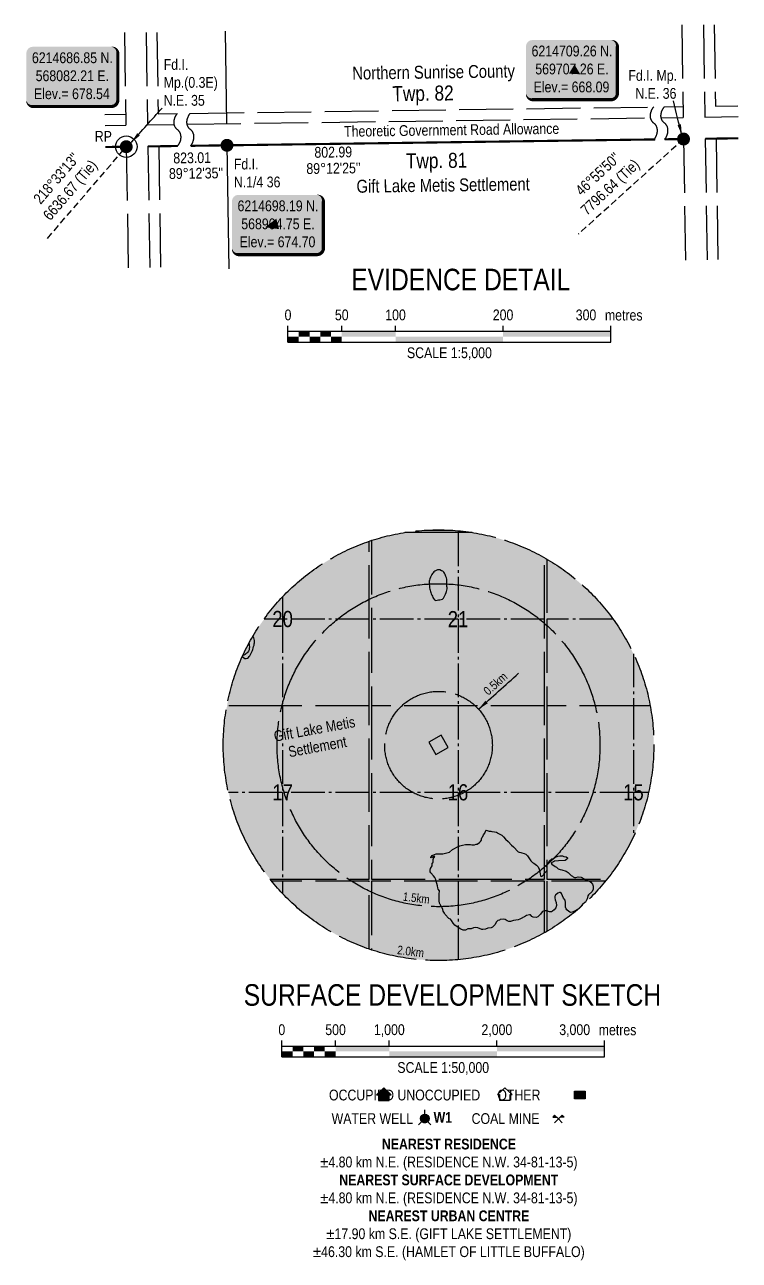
# Model space of a CAD drawing. Extents: x 563209 to 572031, y 6207294 to 6215132.
# Drawn here: x 564681 to 565344, y 6207294 to 6208441 of the extents above; entities that cross this region are included whole.
import ezdxf
from ezdxf.enums import TextEntityAlignment as Align

# ---------------------------------------------------------------- set-up
doc = ezdxf.new("R2010")
doc.units = 0
doc.header["$LTSCALE"] = 5
for name, pattern in [('BORDER', [44.45, 12.7, -6.35, 12.7, -6.35, 0, -6.35]), ('foc-BUFFER', [16.75, 15, -1.75]), ('foc-QUARTERLINE', [33, 25, -3, 2, -3]), ('foc-TIELINE', [1.875, 1.25, -0.625]), ('foc-UNSURVEYED', [12.5, 10, -2.5])]:
    doc.linetypes.add(name, pattern=pattern)
for name, color, linetype in [('35', 37, 'Continuous'), ('AS-RESIDENCE', 14, 'Continuous'), ('AS-SYMBOL', 7, 'Continuous'), ('AS-TOWN-H', 254, 'Continuous'), ('AUX-BUFFER', 7, 'foc-BUFFER'), ('CG-NOTES', 7, 'Continuous'), ('D-TXT', 6, 'Continuous'), ('DETAIL-T', 7, 'Continuous'), ('F-WS-S', 190, 'Continuous'), ('L-2', 7, 'Continuous'), ('L-33', 7, 'Continuous'), ('L-BD', 7, 'Continuous'), ('L-MON', 1, 'Continuous'), ('L-QSEC', 8, 'foc-QUARTERLINE'), ('L-ROAD-T', 7, 'Continuous'), ('L-SEC', 7, 'Continuous'), ('L-SECQ', 8, 'foc-QUARTERLINE'), ('L-TIE', 7, 'foc-TIELINE'), ('L-TITLEDB-T', 4, 'Continuous'), ('L-USEC', 7, 'foc-UNSURVEYED'), ('P-PROPOSED', 10, 'Continuous'), ('S-7', 6, 'Continuous'), ('T-WATER', 160, 'Continuous'), ('T-WATER-H', 133, 'Continuous'), ('T-WATER-T', 170, 'Continuous')]:
    doc.layers.add(name, color=color, linetype=linetype)
doc.layers.add('AS-BOUNDARY', color=7, linetype='BORDER', lineweight=60, true_color=0xcc33ff)
doc.styles.add('120', font='ARIALN.TTF', dxfattribs={"height": 13})
doc.styles.add('240', font='ARIALN.TTF', dxfattribs={"height": 30})
doc.styles.add('60L', font='ARIALN.TTF', dxfattribs={"height": 7.35})
doc.styles.add('80', font='ARIALN.TTF', dxfattribs={"height": 10})
doc.styles.add('80CG', font='ARIALN.TTF', dxfattribs={"height": 10})
doc.styles.add('80L', font='ARIALN.TTF', dxfattribs={"height": 10})
doc.styles.add('BOLD', font='ARIALNB.TTF')
doc.dimstyles.new('Compass 5 000', dxfattribs={"dimscale": 5, "dimtxt": 9, "dimasz": 2, "dimexe": 0.2, "dimexo": 0.0625, "dimgap": 0.5, "dimtad": 0, "dimtih": 1, "dimtoh": 1, "dimzin": 0, "dimdsep": 46, "dimtxsty": '80CG', "dimcen": 0.1, "dimse1": 1, "dimse2": 1, "dimclrd": 256, "dimclrt": 256, "dimaunit": 1, "dimadec": 4, "dimazin": 0, "dimtfac": 0.06, "dimtofl": 0, "dimtmove": 0, "dimatfit": 1, "dimfxl": 0.2, "dimtolj": 1, "dimtzin": 0, "dimlwd": -1, "dimarcsym": 0})

# ---------------------------------------------------------------- blocks, each defined once
blk = doc.blocks.new('*U47')
h = blk.add_hatch(color=254)
edge = h.paths.add_edge_path()
edge.add_line((-36.5, -28.5), (36.5, -28.5))
edge.add_arc((36.5, -22.5), 6, 270, 360)
edge.add_line((42.5, -22.5), (42.5, 21))
edge.add_arc((36.5, 21), 6, 0, 90)
edge.add_line((36.5, 27), (-36.5, 27))
edge.add_arc((-36.5, 21), 6, 90, 180)
edge.add_line((-42.5, 21), (-42.5, -22.5))
edge.add_arc((-36.5, -22.5), 6, 180, 270)
at = {"color": 1, "flags": 128}
blk.add_lwpolyline([(-36.5, -28.5, 3, 3, 0), (36.5, -28.5, 3, 3, 0.414214), (42.5, -22.5, 3, 3, 0), (42.5, 21, 3, 0, 0.414214), (36.5, 27, 0, 0, 0), (-36.5, 27, 0, 0, 0.414214), (-42.5, 21, 0, 0, 0), (-42.5, -22.5, 0, 3, 0.414214)], format="xyseb", close=True, dxfattribs=at)
blk.add_lwpolyline([(7.9, -4.8, 0, 10, 0), (0, 0, 5, 5, 0)], format="xyseb", dxfattribs=at)
at = {"color": 1, "style": '80'}
blk.add_attdef('ENTER_TEXT_001', (-36, -5), '', height=10, dxfattribs=at)
blk = doc.blocks.new('*U44')
at = {"color": 0}
for p, q in [((-150, 0), (-150, 15)), ((-100, 10), (-100, 15)), ((-50, 10), (-50, 15)), ((50, 10), (50, 15)), ((150.2, 0), (150.2, 15)), ((-150, 10), (150.2, 10)), ((-150, 0), (150.2, 0))]:
    blk.add_line(p, q, dxfattribs=at)
for points in [[(-150, 5), (-140, 5), (-150, 0), (-140, 0)], [(-140, 10), (-130, 10), (-140, 5), (-130, 5)], [(-130, 5), (-120, 5), (-130, 0), (-120, 0)], [(-120, 10), (-110, 10), (-120, 5), (-110, 5)], [(-110, 5), (-100, 5), (-110, 0), (-100, 0)], [(-100, 10), (-50, 10), (-100, 5), (-50, 5)], [(-50, 5), (50, 5), (-50, 0), (50, 0)], [(50, 10), (150.2, 10), (50, 5), (150.2, 5)]]:
    blk.add_solid(points, dxfattribs=at)
at = {"color": 0, "style": '80'}
blk.add_text('metres', height=10, dxfattribs=at).set_placement((162.2, 20), align=Align.CENTER)
at = {"color": 0, "char_height": 10, "style": '80'}
for s, insert, attachment_point in [('0', (-150, 30.2), 2), ('50', (-100, 30.2), 2), ('100', (-50, 30.2), 2), ('200', (50, 30.2), 2), ('300', (136.7, 30.2), 3), ('SCALE 1:5,000', (0.1, -5), 2)]:
    blk.add_mtext(s, dxfattribs=dict(at, insert=insert, attachment_point=attachment_point))
blk = doc.blocks.new('*U45')
h = blk.add_hatch(color=254)
edge = h.paths.add_edge_path()
edge.add_line((-36.5, -28.5), (36.5, -28.5))
edge.add_arc((36.5, -22.5), 6, 270, 360)
edge.add_line((42.5, -22.5), (42.5, 21))
edge.add_arc((36.5, 21), 6, 0, 90)
edge.add_line((36.5, 27), (-36.5, 27))
edge.add_arc((-36.5, 21), 6, 90, 180)
edge.add_line((-42.5, 21), (-42.5, -22.5))
edge.add_arc((-36.5, -22.5), 6, 180, 270)
at = {"color": 1, "flags": 128}
blk.add_lwpolyline([(-36.5, -28.5, 3, 3, 0), (36.5, -28.5, 3, 3, 0.414214), (42.5, -22.5, 3, 3, 0), (42.5, 21, 3, 0, 0.414214), (36.5, 27, 0, 0, 0), (-36.5, 27, 0, 0, 0.414214), (-42.5, 21, 0, 0, 0), (-42.5, -22.5, 0, 3, 0.414214)], format="xyseb", close=True, dxfattribs=at)
blk.add_lwpolyline([(-22.3, -3, 0, 10, 0), (0, 0, 5, 5, 0)], format="xyseb", dxfattribs=at)
at = {"color": 1, "style": '80'}
blk.add_attdef('ENTER_TEXT_001', (-36, -5), '', height=10, dxfattribs=at)
blk = doc.blocks.new('*U46')
h = blk.add_hatch(color=254)
edge = h.paths.add_edge_path()
edge.add_line((-36.5, -28.5), (36.5, -28.5))
edge.add_arc((36.5, -22.5), 6, 270, 360)
edge.add_line((42.5, -22.5), (42.5, 21))
edge.add_arc((36.5, 21), 6, 0, 90)
edge.add_line((36.5, 27), (-36.5, 27))
edge.add_arc((-36.5, 21), 6, 90, 180)
edge.add_line((-42.5, 21), (-42.5, -22.5))
edge.add_arc((-36.5, -22.5), 6, 180, 270)
at = {"color": 1, "flags": 128}
blk.add_lwpolyline([(-36.5, -28.5, 3, 3, 0), (36.5, -28.5, 3, 3, 0.414214), (42.5, -22.5, 3, 3, 0), (42.5, 21, 3, 0, 0.414214), (36.5, 27, 0, 0, 0), (-36.5, 27, 0, 0, 0.414214), (-42.5, 21, 0, 0, 0), (-42.5, -22.5, 0, 3, 0.414214)], format="xyseb", close=True, dxfattribs=at)
blk.add_lwpolyline([(-11.7, -3.1, 0, 10, 0), (0, 0, 5, 5, 0)], format="xyseb", dxfattribs=at)
at = {"color": 1, "style": '80'}
blk.add_attdef('ENTER_TEXT_001', (-36, -5), '', height=10, dxfattribs=at)
blk = doc.blocks.new('fdia')
at = {"color": 255, "const_width": 1}
blk.add_lwpolyline([(-0.5, 0, 1), (0.5, 0, 1)], format="xyb", close=True, dxfattribs=at)
blk = doc.blocks.new('Fdiaa')
blk.add_blockref('fdia', (0, 0))
blk = doc.blocks.new('fdib')
at = {"color": 1, "const_width": 1.6}
blk.add_lwpolyline([(-0.4, 0, 1), (0.4, 0, 1)], format="xyb", close=True, dxfattribs=at)
at = {"color": 1}
blk.add_circle((0, 0), 0.8, dxfattribs=at)
blk = doc.blocks.new('Fdibb')
blk.add_blockref('fdib', (0, 0))
blk = doc.blocks.new('fdicc')
for name in ['Fdibb', 'Fdiaa']:
    blk.add_blockref(name, (0, 0))
blk = doc.blocks.new('FDI')
blk.add_blockref('fdicc', (0, 0))
blk = doc.blocks.new('*U41')
at = {"color": 0}
for p, q in [((-150, 0), (-150, 15)), ((-100, 10), (-100, 15)), ((-50, 10), (-50, 15)), ((50, 10), (50, 15)), ((150.2, 0), (150.2, 15)), ((-150, 10), (150.2, 10)), ((-150, 0), (150.2, 0))]:
    blk.add_line(p, q, dxfattribs=at)
for points in [[(-150, 5), (-140, 5), (-150, 0), (-140, 0)], [(-140, 10), (-130, 10), (-140, 5), (-130, 5)], [(-130, 5), (-120, 5), (-130, 0), (-120, 0)], [(-120, 10), (-110, 10), (-120, 5), (-110, 5)], [(-110, 5), (-100, 5), (-110, 0), (-100, 0)], [(-100, 10), (-50, 10), (-100, 5), (-50, 5)], [(-50, 5), (50, 5), (-50, 0), (50, 0)], [(50, 10), (150.2, 10), (50, 5), (150.2, 5)]]:
    blk.add_solid(points, dxfattribs=at)
at = {"color": 0, "style": '80'}
blk.add_text('metres', height=10, dxfattribs=at).set_placement((162.2, 20), align=Align.CENTER)
at = {"color": 0, "char_height": 10, "style": '80'}
for s, insert, attachment_point in [('0', (-150, 30.2), 2), ('500', (-100, 30.2), 2), ('1,000', (-50, 30.2), 2), ('2,000', (50, 30.2), 2), ('3,000', (136.7, 30.2), 3), ('SCALE 1:50,000', (0.1, -5), 2)]:
    blk.add_mtext(s, dxfattribs=dict(at, insert=insert, attachment_point=attachment_point))
blk = doc.blocks.new('res_abd')
at = {"color": 14}
blk.add_lwpolyline([(-1.13, -0.57), (-1.13, -1.62), (0.87, -1.62), (0.87, -0.57), (1.22, -0.57), (-0.13, 0.69), (-1.49, -0.57)], close=True, dxfattribs=at)
blk = doc.blocks.new('res_other')
blk.add_hatch(color=14).paths.add_polyline_path([(-1.09, 0.73), (0.91, 0.73), (0.91, -0.69), (-1.09, -0.69)])
at = {"color": 14}
blk.add_lwpolyline([(-1.09, 0.73), (0.91, 0.73), (0.91, -0.69), (-1.09, -0.69)], close=True, dxfattribs=at)
blk = doc.blocks.new('res_occ')
for points in [[(0.1, 0.89), (-1.26, -0.37), (1.46, -0.37)], [(-0.9, -1.43), (1.1, -1.43), (1.1, -0.37), (-0.9, -0.37)]]:
    blk.add_hatch(color=14).paths.add_polyline_path(points)
at = {"color": 14}
for points in [[(0.1, 0.89), (-1.26, -0.37), (1.46, -0.37)], [(-0.9, -1.43), (1.1, -1.43), (1.1, -0.37), (-0.9, -0.37)]]:
    blk.add_lwpolyline(points, close=True, dxfattribs=at)
blk = doc.blocks.new('WAT')
h = blk.add_hatch(color=255)
h.dxf.hatch_style = 1
edge = h.paths.add_edge_path()
edge.add_arc((0, 0), 0.9, 0, 360)
at = {"color": 170}
for p, q in [((0, 0.82), (0, 1.63)), ((-0.58, -0.58), (-1.15, -1.15)), ((0.58, -0.58), (1.15, -1.15))]:
    blk.add_line(p, q, dxfattribs=at)
blk.add_circle((0, 0), 0.8, dxfattribs=at)
blk = doc.blocks.new('Mine')
at = {"layer": 'AS-SYMBOL'}
h = blk.add_hatch(color=161, dxfattribs=at)
h.dxf.hatch_style = 1
h.paths.add_polyline_path([(-0.71, 0.71), (-1.06, 0.35), (-0.35, 0.35)])
h = blk.add_hatch(color=161, dxfattribs=at)
h.dxf.hatch_style = 1
h.paths.add_polyline_path([(0.71, 0.71), (0.35, 0.35), (1.06, 0.35)])
at = {"layer": 'AS-SYMBOL', "color": 161}
for p, q in [((-0.71, 0.71), (-1.06, 0.35)), ((-1.06, 0.35), (-0.35, 0.35)), ((-0.71, 0.71), (0, 0)), ((0, 0), (-0.71, -0.71)), ((0, 0), (0.71, 0.71)), ((0, 0), (0.71, -0.71)), ((1.06, 0.35), (0.35, 0.35)), ((0.71, 0.71), (1.06, 0.35))]:
    blk.add_line(p, q, dxfattribs=at)
blk = doc.blocks.new('*U42')
at = {"layer": 'AS-RESIDENCE', "color": 14}
blk.add_lwpolyline([(130, -1.3), (140, -1.3), (140, -8.5), (130, -8.5)], close=True, dxfattribs=at)
at = {"layer": 'AS-RESIDENCE', "xscale": 5, "yscale": 5, "zscale": 5}
for name, p in [('res_occ', (-47.7, -2.9)), ('res_abd', (65.9, -1.7)), ('res_other', (135.5, -5))]:
    blk.add_blockref(name, p, dxfattribs=at)
at = {"layer": 'AS-SYMBOL', "color": 161, "xscale": 5, "yscale": 5, "zscale": 5}
blk.add_blockref('Mine', (115, -27.2), dxfattribs=at)
at = {"layer": 'F-WS-S', "xscale": 5, "yscale": 5, "zscale": 5}
blk.add_blockref('WAT', (-9.3, -26.9), dxfattribs=at)
at = {"layer": 'CG-NOTES', "char_height": 12, "style": '80CG'}
for s, insert, width, attachment_point in [('{\\H0.83333x;OCCUPIED^IUNOCCUPIED^I    OTHER}', (0, 0), 324.707, 2), ('\\pi0.13844;{\\H0.83333x;WATER WELL}', (-96, -21.9), 75.427, 1), ('\\pi0.33285;{\\H0.83333x;COAL MINE}', (34, -21.9), 62.521, 1)]:
    blk.add_mtext(s, dxfattribs=dict(at, insert=insert, width=width, attachment_point=attachment_point))
at = {"layer": 'T-WATER-T', "style": 'BOLD'}
blk.add_text('W1', height=10, dxfattribs=at).set_placement((-1, -30.8))

msp = doc.modelspace()

# ---------------------------------------------------------------- hatches: boundary and pattern name
at = {"layer": 'AS-TOWN-H'}
h = msp.add_hatch(color=256, dxfattribs=at)
h.dxf.hatch_style = 1
edge = h.paths.add_edge_path()
edge.add_arc((565064.989, 6207772.042), 199.91, 0, 360)
at = {"layer": 'T-WATER-H'}
h = msp.add_hatch(color=256, dxfattribs=at)
h.dxf.hatch_style = 1
h.paths.add_polyline_path([(565066.188, 6207934.884), (565064.025, 6207934.884), (565062.833, 6207934.328), (565061.602, 6207933.658), (565060.753, 6207933.021), (565059.939, 6207932.192), (565059.28, 6207931.437), (565058.732, 6207930.528), (565058.028, 6207929.316), (565057.399, 6207928.065), (565056.883, 6207926.659), (565056.52, 6207925.289), (565056.315, 6207924.299), (565056.181, 6207922.888), (565056.243, 6207921.894), (565056.515, 6207919.446), (565056.689, 6207918.222), (565056.899, 6207916.92), (565057.153, 6207915.924), (565057.482, 6207914.85), (565057.812, 6207913.89), (565058.252, 6207912.624), (565058.845, 6207911.317), (565059.289, 6207910.318), (565059.81, 6207909.318), (565060.331, 6207908.356), (565061.308, 6207907.196), (565062.521, 6207906.568), (565063.746, 6207906.742), (565064.895, 6207906.994), (565066.158, 6207907.167), (565067.458, 6207907.34), (565068.725, 6207907.78), (565069.653, 6207908.569), (565070.356, 6207909.705), (565070.948, 6207911.11), (565071.501, 6207912.4), (565072.131, 6207913.728), (565072.488, 6207914.716), (565072.734, 6207915.897), (565072.944, 6207917.23), (565072.886, 6207918.568), (565072.823, 6207919.562), (565072.687, 6207920.709), (565072.668, 6207922.084), (565072.706, 6207924.833), (565072.61, 6207926.171), (565072.285, 6207927.513), (565071.883, 6207928.778), (565071.439, 6207929.778), (565071.032, 6207930.7), (565070.475, 6207931.853), (565069.799, 6207932.703), (565068.856, 6207933.518), (565067.717, 6207933.992)])
h = msp.add_hatch(color=256, dxfattribs=at)
h.dxf.hatch_style = 1
h.paths.add_polyline_path([(564888.858, 6207866.795), (564889.028, 6207865.843), (564889.162, 6207864.542), (564889.221, 6207863.243), (564889.125, 6207861.87), (564888.917, 6207860.65), (564888.327, 6207859.437), (564887.509, 6207858.264), (564886.849, 6207857.51), (564886.113, 6207856.794), (564885.265, 6207856.233), (564884.074, 6207855.715), (564882.771, 6207855.39), (564882.981, 6207854.05), (564883.812, 6207853.351), (564885.024, 6207852.647), (564886.283, 6207852.553), (564887.473, 6207852.995), (564888.321, 6207853.517), (564889.058, 6207854.347), (564889.719, 6207855.178), (564890.305, 6207856.163), (564891.011, 6207857.451), (564891.638, 6207858.626), (564892.191, 6207859.955), (564892.511, 6207860.982), (564892.834, 6207862.238), (564893.197, 6207863.608), (564893.597, 6207864.862), (564893.842, 6207866.043), (564893.895, 6207867.035), (564893.985, 6207868.065), (564894.002, 6207869.248), (564893.638, 6207870.552), (564893.311, 6207871.702), (564892.795, 6207873.046), (564892.616, 6207873.469)])
h = msp.add_hatch(color=256, dxfattribs=at)
h.dxf.hatch_style = 1
h.paths.add_polyline_path([(565208.524, 6207641.002), (565208.559, 6207637.983), (565207.507, 6207635.892), (565204.224, 6207632.945), (565203.705, 6207632.251), (565202.936, 6207629.249), (565201.465, 6207626.363), (565201.052, 6207625.869), (565198.601, 6207624.211), (565196.838, 6207621.834), (565194.683, 6207619.868), (565190.605, 6207617.441), (565189.184, 6207616.868), (565187.673, 6207616.8), (565186.077, 6207617.438), (565184.299, 6207618.986), (565183.418, 6207620.112), (565182.945, 6207621.531), (565182.985, 6207623.342), (565183.041, 6207625.957), (565182.682, 6207627.977), (565181.012, 6207629.825), (565180.255, 6207632.055), (565179.094, 6207634.193), (565177.906, 6207635.124), (565177.305, 6207635.238), (565175.683, 6207634.669), (565173.84, 6207633.2), (565173.426, 6207632.706), (565172.989, 6207631.105), (565173.072, 6207630.298), (565173.431, 6207628.278), (565174.389, 6207626.044), (565174.733, 6207623.319), (565173.978, 6207621.021), (565172.527, 6207619.04), (565170.789, 6207617.769), (565169.975, 6207617.385), (565168.16, 6207617.223), (565167.26, 6207617.443), (565165.869, 6207618.278), (565163.352, 6207618.232), (565162.443, 6207618.051), (565161.629, 6207617.666), (565161.218, 6207617.272), (565159.865, 6207615.188), (565157.195, 6207612.731), (565155.774, 6207612.158), (565152.86, 6207612.321), (565151.768, 6207613.049), (565150.784, 6207614.077), (565150.288, 6207614.389), (565149.488, 6207614.608), (565146.857, 6207613.961), (565144.818, 6207612.697), (565143.396, 6207612.124), (565142.983, 6207611.629), (565140.541, 6207610.374), (565138.916, 6207609.705), (565134.677, 6207609.092), (565131.743, 6207608.351), (565130.234, 6207608.384), (565128.837, 6207608.917), (565126.851, 6207610.167), (565125.349, 6207610.502), (565122.323, 6207610.165), (565121.608, 6207609.677), (565120.187, 6207609.104), (565118.958, 6207608.125), (565117.288, 6207605.343), (565115.843, 6207603.664), (565115.226, 6207603.073), (565113.805, 6207602.5), (565110.881, 6207602.262), (565108.647, 6207601.304), (565106.023, 6207600.958), (565105.118, 6207600.978), (565101.427, 6207602.467), (565099.42, 6207602.711), (565097.603, 6207602.449), (565095.169, 6207601.596), (565092.246, 6207601.357), (565090.007, 6207600.198), (565087.893, 6207600.143), (565085.802, 6207601.195), (565081.333, 6207603.908), (565080.045, 6207604.841), (565078.575, 6207606.685), (565077.023, 6207609.334), (565076.039, 6207610.362), (565074.644, 6207610.996), (565071.304, 6207614.792), (565070.423, 6207615.917), (565069.362, 6207618.054), (565069.093, 6207619.569), (565068.219, 6207620.997), (565068.031, 6207621.604), (565067.543, 6207622.319), (565066.97, 6207623.741), (565066.425, 6207624.155), (565065.896, 6207625.273), (565065.64, 6207627.392), (565065.53, 6207631.621), (565065.696, 6207634.636), (565066.026, 6207635.937), (565065.742, 6207636.748), (565064.566, 6207638.182), (565064.196, 6207639.7), (565064.034, 6207641.515), (565062.26, 6207647.892), (565061.687, 6207649.314), (565060.41, 6207650.75), (565057.755, 6207653.625), (565057.169, 6207654.443), (565057.202, 6207655.951), (565057.637, 6207657.451), (565059.003, 6207660.139), (565059.152, 6207662.349), (565059.768, 6207662.94), (565059.989, 6207663.841), (565060.135, 6207665.951), (565060.776, 6207667.647), (565061.39, 6207668.137), (565061.504, 6207668.739), (565060.699, 6207668.756), (565059.888, 6207668.472), (565059.066, 6207667.685), (565058.255, 6207667.4), (565057.66, 6207667.816), (565058.078, 6207668.511), (565059.206, 6207669.493), (565061.344, 6207670.654), (565062.862, 6207671.024), (565069.006, 6207671.293), (565071.529, 6207671.641), (565075.277, 6207672.767), (565078.045, 6207675.123), (565079.269, 6207675.901), (565082.726, 6207677.537), (565084.864, 6207678.698), (565087.289, 6207679.149), (565089.917, 6207679.696), (565094.646, 6207679.694), (565095.849, 6207679.466), (565098.263, 6207679.414), (565100.089, 6207680.079), (565100.998, 6207680.261), (565103.038, 6207681.525), (565104.066, 6207682.509), (565104.796, 6207683.7), (565104.929, 6207685.207), (565105.563, 6207686.602), (565106.18, 6207687.192), (565106.816, 6207688.688), (565108.062, 6207690.472), (565109.017, 6207692.766), (565109.326, 6207693.061), (565110.128, 6207692.943), (565111.921, 6207692.099), (565113.53, 6207692.065), (565114.43, 6207691.793), (565116.941, 6207691.588), (565118.745, 6207691.247), (565119.637, 6207690.624), (565120.236, 6207690.41), (565123.818, 6207688.521), (565125.397, 6207687.078), (565127.258, 6207684.723), (565129.624, 6207682.458), (565132.775, 6207679.271), (565134.553, 6207677.723), (565139.079, 6207672.996), (565139.877, 6207672.677), (565141.482, 6207672.441), (565142.28, 6207672.122), (565144.681, 6207671.466), (565146.175, 6207670.729), (565147.751, 6207669.186), (565150.773, 6207664.693), (565152.249, 6207663.151), (565153.542, 6207662.419), (565156.122, 6207660.753), (565157.594, 6207659.01), (565158.353, 6207656.881), (565159, 6207654.25), (565159.464, 6207652.429), (565159.726, 6207650.612), (565160.317, 6207649.996), (565161.228, 6207650.278), (565162.363, 6207651.561), (565162.783, 6207652.357), (565163.922, 6207653.842), (565165.562, 6207655.215), (565165.986, 6207656.212), (565165.679, 6207660.647), (565166.211, 6207661.943), (565167.138, 6207662.929), (565167.774, 6207664.425), (565170.231, 6207666.384), (565171.751, 6207666.855), (565172.982, 6207667.935), (565173.69, 6207668.121), (565175.92, 6207668.878), (565177.637, 6207669.142), (565180.153, 6207669.188), (565181.352, 6207668.76), (565183.554, 6207668.209), (565184.848, 6207667.577), (565184.73, 6207666.775), (565184.004, 6207665.784), (565182.679, 6207665.008), (565176.334, 6207664.743), (565172.602, 6207664.321), (565171.683, 6207663.737), (565170.162, 6207663.166), (565169.746, 6207662.571), (565170.225, 6207661.454), (565173.297, 6207659.274), (565174.692, 6207658.64), (565175.773, 6207657.409), (565176.269, 6207657.097), (565177.97, 6207656.657), (565179.571, 6207656.22), (565183.572, 6207655.127), (565185.558, 6207653.877), (565186.537, 6207652.648), (565188.313, 6207650.999), (565188.811, 6207650.787), (565189.605, 6207650.267), (565189.997, 6207649.756), (565191.392, 6207649.122), (565192.5, 6207649.198), (565194.829, 6207649.852), (565197.641, 6207649.59), (565200.319, 6207647.821), (565201.609, 6207646.988), (565204.813, 6207646.215), (565206.597, 6207644.968), (565208.067, 6207643.125)])

# ---------------------------------------------------------------- linework, layer by layer
at = {"layer": '35', "color": 3}
msp.add_circle((564774.918, 6208327.917), 9.991, dxfattribs=at)
at = {"layer": 'AS-BOUNDARY', "const_width": 1.998, "flags": 128}
for points in [[(564755.454, 6208327.598), (564774.895, 6208327.866)], [(564794.993, 6208328.144), (564822.707, 6208328.526)], [(564834.707, 6208328.692), (565266.322, 6208334.636)], [(565274.92, 6208334.754), (565292.63, 6208334.998)], [(565312.727, 6208335.275), (565343.419, 6208335.697)]]:
    msp.add_lwpolyline(points, dxfattribs=at)
at = {"layer": 'AUX-BUFFER'}
for radius in [200, 150, 50]:
    msp.add_circle((565064.989, 6207772.042), radius, dxfattribs=at)
at = {"layer": 'L-QSEC', "color": 253, "ltscale": 0.25}
for p, q in [((565083.083, 6207969.587), (565083.083, 6207889.12)), ((564920.137, 6207909.947), (564920.137, 6207889.12)), ((564920.137, 6207889.12), (564902.839, 6207889.12)), ((564920.137, 6207889.12), (564920.137, 6207808.653)), ((565000.604, 6207889.12), (564920.137, 6207889.12)), ((565083.083, 6207889.12), (565002.616, 6207889.12)), ((565083.083, 6207889.12), (565083.083, 6207808.653)), ((565163.55, 6207889.12), (565083.083, 6207889.12)), ((565227.139, 6207889.12), (565165.562, 6207889.12)), ((565246.029, 6207857.038), (565246.029, 6207808.653)), ((564920.137, 6207808.653), (564920.137, 6207728.186)), ((565083.083, 6207808.653), (565083.083, 6207728.186)), ((565246.029, 6207808.653), (565246.029, 6207728.186)), ((564920.137, 6207728.186), (564869.856, 6207728.186)), ((564920.137, 6207728.186), (564920.137, 6207647.718)), ((565000.604, 6207728.186), (564920.137, 6207728.186)), ((565083.083, 6207728.186), (565002.616, 6207728.186)), ((565083.083, 6207728.186), (565083.083, 6207647.718)), ((565163.55, 6207728.186), (565083.083, 6207728.186)), ((565246.029, 6207728.186), (565165.562, 6207728.186)), ((565246.029, 6207728.186), (565246.029, 6207687.046)), ((565260.121, 6207728.186), (565246.029, 6207728.186)), ((564920.137, 6207645.707), (564920.137, 6207634.136)), ((565083.083, 6207645.707), (565083.083, 6207572.862))]:
    msp.add_line(p, q, dxfattribs=at)
at = {"layer": 'L-SEC'}
for p, q in [((564755.454, 6208327.598), (564774.895, 6208327.866)), ((565312.727, 6208335.275), (565343.419, 6208335.697))]:
    msp.add_line(p, q, dxfattribs=at)
at = {"layer": 'L-SECQ'}
for p, q in [((564866.759, 6208435.108), (564868.139, 6208349.272)), ((564868.452, 6208329.176), (564870.239, 6208214.518))]:
    msp.add_line(p, q, dxfattribs=at)
at = {"layer": 'L-TIE'}
msp.add_line((565292.62, 6208335.017), (565194.768, 6208246.591), dxfattribs=at)
at = {"layer": 'L-USEC'}
for p, q in [((565290.907, 6208441.17), (565292.311, 6208355.095)), ((565311.009, 6208441.17), (565312.407, 6208355.422)), ((565321.059, 6208441.17), (565322.292, 6208365.576)), ((564773.172, 6208434.088), (564774.576, 6208347.963)), ((564793.273, 6208434.088), (564794.673, 6208348.24)), ((564803.324, 6208434.088), (564804.557, 6208358.445)), ((564834.293, 6208358.855), (565264.867, 6208364.785)), ((565274.704, 6208364.921), (565292.146, 6208365.161)), ((565322.292, 6208365.576), (565343.004, 6208365.861)), ((564755.038, 6208357.761), (564774.479, 6208358.03)), ((564794.673, 6208348.24), (564819.43, 6208348.582)), ((564804.557, 6208358.445), (564822.293, 6208358.69)), ((564831.431, 6208348.748), (565261.992, 6208354.677)), ((565271.829, 6208354.813), (565292.311, 6208355.095)), ((565312.407, 6208355.422), (565343.419, 6208355.849)), ((565312.407, 6208355.422), (565343.419, 6208355.849)), ((564755.177, 6208347.695), (564774.576, 6208347.963)), ((564774.895, 6208327.915), (564776.715, 6208213.536)), ((564794.991, 6208328.235), (564822.707, 6208328.612)), ((564794.991, 6208328.235), (564796.816, 6208213.536)), ((564805.039, 6208328.395), (564806.867, 6208213.536)), ((564834.707, 6208328.775), (565265.283, 6208334.626)), ((565292.63, 6208334.998), (565294.45, 6208220.619)), ((565312.727, 6208335.318), (565314.552, 6208220.619)), ((565322.775, 6208335.478), (565324.602, 6208220.619))]:
    msp.add_line(p, q, dxfattribs=at)
at = {"layer": 'L-USEC', "color": 253}
for p, q in [((565051.689, 6207971.599), (565078.288, 6207971.599)), ((565000.604, 6207889.12), (565000.604, 6207961.395)), ((565002.616, 6207962.067), (565002.616, 6207889.12)), ((565083.083, 6207969.587), (565033.752, 6207969.587)), ((565096.225, 6207969.587), (565083.083, 6207969.587)), ((565163.55, 6207889.12), (565163.55, 6207946.069)), ((565165.562, 6207944.914), (565165.562, 6207889.12)), ((565000.604, 6207808.653), (565000.604, 6207889.12)), ((565002.616, 6207889.12), (565002.616, 6207808.653)), ((565163.55, 6207808.653), (565163.55, 6207889.12)), ((565165.562, 6207889.12), (565165.562, 6207808.653)), ((564920.137, 6207808.653), (564868.368, 6207808.653)), ((565000.604, 6207808.653), (564920.137, 6207808.653)), ((565000.604, 6207728.186), (565000.604, 6207808.653)), ((565002.616, 6207808.653), (565002.616, 6207728.186)), ((565083.083, 6207808.653), (565002.616, 6207808.653)), ((565163.55, 6207808.653), (565083.083, 6207808.653)), ((565163.55, 6207728.186), (565163.55, 6207808.653)), ((565165.562, 6207808.653), (565165.562, 6207728.186)), ((565246.029, 6207808.653), (565165.562, 6207808.653)), ((565261.609, 6207808.653), (565246.029, 6207808.653)), ((565000.604, 6207647.718), (565000.604, 6207728.186)), ((565002.616, 6207728.186), (565002.616, 6207647.718)), ((565163.55, 6207647.718), (565163.55, 6207728.186)), ((565165.562, 6207728.186), (565165.562, 6207647.718)), ((564908.324, 6207647.718), (564920.137, 6207647.718)), ((564920.137, 6207645.707), (564909.942, 6207645.707)), ((564920.137, 6207647.718), (565000.604, 6207647.718)), ((565000.604, 6207645.707), (564920.137, 6207645.707)), ((565000.604, 6207582.688), (565000.604, 6207645.707)), ((565002.616, 6207647.718), (565083.083, 6207647.718)), ((565002.616, 6207645.707), (565002.616, 6207582.016)), ((565083.083, 6207645.707), (565002.616, 6207645.707)), ((565083.083, 6207647.718), (565163.55, 6207647.718)), ((565163.55, 6207645.707), (565083.083, 6207645.707)), ((565163.55, 6207598.014), (565163.55, 6207645.707)), ((565165.562, 6207647.718), (565221.653, 6207647.718)), ((565165.562, 6207645.707), (565165.562, 6207599.169)), ((565220.036, 6207645.707), (565165.562, 6207645.707))]:
    msp.add_line(p, q, dxfattribs=at)
at = {"layer": 'L-USEC', "flags": 128}
for points in [[(565265.283, 6208334.626, 0.09819619), (565267.919, 6208339.773, 0.11502491), (565268.16, 6208344.721, 0.18910183), (565265.075, 6208349.706, -0.18910183), (565261.99, 6208354.691, -0.11502491), (565262.231, 6208359.639, -0.09819619), (565264.867, 6208364.785)], [(565275.119, 6208334.762, 0.09819619), (565277.756, 6208339.908, 0.11502491), (565277.997, 6208344.856, 0.18910183), (565274.912, 6208349.841, -0.18910183), (565271.827, 6208354.826, -0.11502491), (565272.068, 6208359.774, -0.09819619), (565274.704, 6208364.921)], [(564822.707, 6208328.612, 0.09819619), (564825.336, 6208333.744, 0.11502491), (564825.577, 6208338.679, 0.18910183), (564822.5, 6208343.651, -0.18910183), (564819.423, 6208348.622, -0.11502491), (564819.663, 6208353.557, -0.09819619), (564822.293, 6208358.69)], [(564834.707, 6208328.777, 0.09819619), (564837.337, 6208333.909, 0.11502491), (564837.577, 6208338.844, 0.18910183), (564834.5, 6208343.816, -0.18910183), (564831.423, 6208348.787, -0.11502491), (564831.663, 6208353.722, -0.09819619), (564834.293, 6208358.855)]]:
    msp.add_lwpolyline(points, format="xyb", dxfattribs=at)
msp.add_lwpolyline([(565275.119, 6208334.762), (565292.63, 6208334.998)], dxfattribs=at)
at = {"layer": 'P-PROPOSED', "flags": 128}
msp.add_lwpolyline([(565062.492, 6207763.454), (565073.884, 6207769.893), (565067.447, 6207781.285), (565056.054, 6207774.846), (565062.492, 6207763.454)], close=True, dxfattribs=at)
at = {"layer": 'T-WATER'}
msp.add_lwpolyline([(565066.188, 6207934.884), (565064.025, 6207934.884), (565062.833, 6207934.328), (565061.602, 6207933.658), (565060.753, 6207933.021), (565059.939, 6207932.192), (565059.28, 6207931.437), (565058.732, 6207930.528), (565058.028, 6207929.316), (565057.399, 6207928.065), (565056.883, 6207926.659), (565056.52, 6207925.289), (565056.315, 6207924.299), (565056.181, 6207922.888), (565056.243, 6207921.894), (565056.515, 6207919.446), (565056.689, 6207918.222), (565056.899, 6207916.92), (565057.153, 6207915.924), (565057.482, 6207914.85), (565057.812, 6207913.89), (565058.252, 6207912.624), (565058.845, 6207911.317), (565059.289, 6207910.318), (565059.81, 6207909.318), (565060.331, 6207908.356), (565061.308, 6207907.196), (565062.521, 6207906.568), (565063.746, 6207906.742), (565064.895, 6207906.994), (565066.158, 6207907.167), (565067.458, 6207907.34), (565068.725, 6207907.78), (565069.653, 6207908.569), (565070.356, 6207909.705), (565070.948, 6207911.11), (565071.501, 6207912.4), (565072.131, 6207913.728), (565072.488, 6207914.716), (565072.734, 6207915.897), (565072.944, 6207917.23), (565072.886, 6207918.568), (565072.823, 6207919.562), (565072.687, 6207920.709), (565072.668, 6207922.084), (565072.706, 6207924.833), (565072.61, 6207926.171), (565072.285, 6207927.513), (565071.883, 6207928.778), (565071.439, 6207929.778), (565071.032, 6207930.7), (565070.475, 6207931.853), (565069.799, 6207932.703), (565068.856, 6207933.518), (565067.717, 6207933.992)], close=True, dxfattribs=at)
msp.add_lwpolyline([(564888.858, 6207866.795), (564889.028, 6207865.843), (564889.162, 6207864.542), (564889.221, 6207863.243), (564889.125, 6207861.87), (564888.917, 6207860.65), (564888.327, 6207859.437), (564887.509, 6207858.264), (564886.849, 6207857.51), (564886.113, 6207856.794), (564885.265, 6207856.233), (564884.074, 6207855.715), (564882.771, 6207855.39), (564882.981, 6207854.05), (564883.812, 6207853.351), (564885.024, 6207852.647), (564886.283, 6207852.553), (564887.473, 6207852.995), (564888.321, 6207853.517), (564889.058, 6207854.347), (564889.719, 6207855.178), (564890.305, 6207856.163), (564891.011, 6207857.451), (564891.638, 6207858.626), (564892.191, 6207859.955), (564892.511, 6207860.982), (564892.834, 6207862.238), (564893.197, 6207863.608), (564893.597, 6207864.862), (564893.842, 6207866.043), (564893.895, 6207867.035), (564893.985, 6207868.065), (564894.002, 6207869.248), (564893.638, 6207870.552), (564893.311, 6207871.702), (564892.795, 6207873.046), (564892.616, 6207873.469)], dxfattribs=at)
at = {"layer": 'T-WATER', "linetype": 'Continuous'}
msp.add_lwpolyline([(565208.524, 6207641.002), (565208.559, 6207637.983), (565207.507, 6207635.892), (565204.224, 6207632.945), (565203.705, 6207632.251), (565202.936, 6207629.249), (565201.465, 6207626.363), (565201.052, 6207625.869), (565198.601, 6207624.211), (565196.838, 6207621.834), (565194.683, 6207619.868), (565190.605, 6207617.441), (565189.184, 6207616.868), (565187.673, 6207616.8), (565186.077, 6207617.438), (565184.299, 6207618.986), (565183.418, 6207620.112), (565182.945, 6207621.531), (565182.985, 6207623.342), (565183.041, 6207625.957), (565182.682, 6207627.977), (565181.012, 6207629.825), (565180.255, 6207632.055), (565179.094, 6207634.193), (565177.906, 6207635.124), (565177.305, 6207635.238), (565175.683, 6207634.669), (565173.84, 6207633.2), (565173.426, 6207632.706), (565172.989, 6207631.105), (565173.072, 6207630.298), (565173.431, 6207628.278), (565174.389, 6207626.044), (565174.733, 6207623.319), (565173.978, 6207621.021), (565172.527, 6207619.04), (565170.789, 6207617.769), (565169.975, 6207617.385), (565168.16, 6207617.223), (565167.26, 6207617.443), (565165.869, 6207618.278), (565163.352, 6207618.232), (565162.443, 6207618.051), (565161.629, 6207617.666), (565161.218, 6207617.272), (565159.865, 6207615.188), (565157.195, 6207612.731), (565155.774, 6207612.158), (565152.86, 6207612.321), (565151.768, 6207613.049), (565150.784, 6207614.077), (565150.288, 6207614.389), (565149.488, 6207614.608), (565146.857, 6207613.961), (565144.818, 6207612.697), (565143.396, 6207612.124), (565142.983, 6207611.629), (565140.541, 6207610.374), (565138.916, 6207609.705), (565134.677, 6207609.092), (565131.743, 6207608.351), (565130.234, 6207608.384), (565128.837, 6207608.917), (565126.851, 6207610.167), (565125.349, 6207610.502), (565122.323, 6207610.165), (565121.608, 6207609.677), (565120.187, 6207609.104), (565118.958, 6207608.125), (565117.288, 6207605.343), (565115.843, 6207603.664), (565115.226, 6207603.073), (565113.805, 6207602.5), (565110.881, 6207602.262), (565108.647, 6207601.304), (565106.023, 6207600.958), (565105.118, 6207600.978), (565101.427, 6207602.467), (565099.42, 6207602.711), (565097.603, 6207602.449), (565095.169, 6207601.596), (565092.246, 6207601.357), (565090.007, 6207600.198), (565087.893, 6207600.143), (565085.802, 6207601.195), (565081.333, 6207603.908), (565080.045, 6207604.841), (565078.575, 6207606.685), (565077.023, 6207609.334), (565076.039, 6207610.362), (565074.644, 6207610.996), (565071.304, 6207614.792), (565070.423, 6207615.917), (565069.362, 6207618.054), (565069.093, 6207619.569), (565068.219, 6207620.997), (565068.031, 6207621.604), (565067.543, 6207622.319), (565066.97, 6207623.741), (565066.425, 6207624.155), (565065.896, 6207625.273), (565065.64, 6207627.392), (565065.53, 6207631.621), (565065.696, 6207634.636), (565066.026, 6207635.937), (565065.742, 6207636.748), (565064.566, 6207638.182), (565064.196, 6207639.7), (565064.034, 6207641.515), (565062.26, 6207647.892), (565061.687, 6207649.314), (565060.41, 6207650.75), (565057.755, 6207653.625), (565057.169, 6207654.443), (565057.202, 6207655.951), (565057.637, 6207657.451), (565059.003, 6207660.139), (565059.152, 6207662.349), (565059.768, 6207662.94), (565059.989, 6207663.841), (565060.135, 6207665.951), (565060.776, 6207667.647), (565061.39, 6207668.137), (565061.504, 6207668.739), (565060.699, 6207668.756), (565059.888, 6207668.472), (565059.066, 6207667.685), (565058.255, 6207667.4), (565057.66, 6207667.816), (565058.078, 6207668.511), (565059.206, 6207669.493), (565061.344, 6207670.654), (565062.862, 6207671.024), (565069.006, 6207671.293), (565071.529, 6207671.641), (565075.277, 6207672.767), (565078.045, 6207675.123), (565079.269, 6207675.901), (565082.726, 6207677.537), (565084.864, 6207678.698), (565087.289, 6207679.149), (565089.917, 6207679.696), (565094.646, 6207679.694), (565095.849, 6207679.466), (565098.263, 6207679.414), (565100.089, 6207680.079), (565100.998, 6207680.261), (565103.038, 6207681.525), (565104.066, 6207682.509), (565104.796, 6207683.7), (565104.929, 6207685.207), (565105.563, 6207686.602), (565106.18, 6207687.192), (565106.816, 6207688.688), (565108.062, 6207690.472), (565109.017, 6207692.766), (565109.326, 6207693.061), (565110.128, 6207692.943), (565111.921, 6207692.099), (565113.53, 6207692.065), (565114.43, 6207691.793), (565116.941, 6207691.588), (565118.745, 6207691.247), (565119.637, 6207690.624), (565120.236, 6207690.41), (565123.818, 6207688.521), (565125.397, 6207687.078), (565127.258, 6207684.723), (565129.624, 6207682.458), (565132.775, 6207679.271), (565134.553, 6207677.723), (565139.079, 6207672.996), (565139.877, 6207672.677), (565141.482, 6207672.441), (565142.28, 6207672.122), (565144.681, 6207671.466), (565146.175, 6207670.729), (565147.751, 6207669.186), (565150.773, 6207664.693), (565152.249, 6207663.151), (565153.542, 6207662.419), (565156.122, 6207660.753), (565157.594, 6207659.01), (565158.353, 6207656.881), (565159, 6207654.25), (565159.464, 6207652.429), (565159.726, 6207650.612), (565160.317, 6207649.996), (565161.228, 6207650.278), (565162.363, 6207651.561), (565162.783, 6207652.357), (565163.922, 6207653.842), (565165.562, 6207655.215), (565165.986, 6207656.212), (565165.679, 6207660.647), (565166.211, 6207661.943), (565167.138, 6207662.929), (565167.774, 6207664.425), (565170.231, 6207666.384), (565171.751, 6207666.855), (565172.982, 6207667.935), (565173.69, 6207668.121), (565175.92, 6207668.878), (565177.637, 6207669.142), (565180.153, 6207669.188), (565181.352, 6207668.76), (565183.554, 6207668.209), (565184.848, 6207667.577), (565184.73, 6207666.775), (565184.004, 6207665.784), (565182.679, 6207665.008), (565176.334, 6207664.743), (565172.602, 6207664.321), (565171.683, 6207663.737), (565170.162, 6207663.166), (565169.746, 6207662.571), (565170.225, 6207661.454), (565173.297, 6207659.274), (565174.692, 6207658.64), (565175.773, 6207657.409), (565176.269, 6207657.097), (565177.97, 6207656.657), (565179.571, 6207656.22), (565183.572, 6207655.127), (565185.558, 6207653.877), (565186.537, 6207652.648), (565188.313, 6207650.999), (565188.811, 6207650.787), (565189.605, 6207650.267), (565189.997, 6207649.756), (565191.392, 6207649.122), (565192.5, 6207649.198), (565194.829, 6207649.852), (565197.641, 6207649.59), (565200.319, 6207647.821), (565201.609, 6207646.988), (565204.813, 6207646.215), (565206.597, 6207644.968), (565208.067, 6207643.125)], close=True, dxfattribs=at)

# ---------------------------------------------------------------- block references
at = {"layer": 'CG-NOTES', "xscale": 0.9991050403273437, "yscale": 0.9991050403273437, "zscale": 0.9991050403273437}
msp.add_blockref('*U42', (565061.441, 6207452.15), dxfattribs=at)
at = {"layer": 'DETAIL-T'}
ref = msp.add_blockref('*U45', (564724.514, 6208393.701), dxfattribs=at)
ref.add_attrib('ENTER_TEXT_001', '6214686.85 N.', (564687.219, 6208405.473), dxfattribs={"layer": '0', "color": 1, "height": 10, "style": '80'})
ref.add_attrib('ENTER_TEXT_002', '568082.21 E.', (564690.694, 6208388.765), dxfattribs={"layer": '0', "color": 1, "height": 10, "style": '80'})
ref.add_attrib('ENTER_TEXT_003', 'Elev.= 678.54', (564689.149, 6208372.058), dxfattribs={"layer": '0', "color": 1, "height": 10, "style": '80'})
ref = msp.add_blockref('*U47', (565188.699, 6208399.986), dxfattribs=dict(at, xscale=0.9995505999999938, yscale=0.9995505999999938, zscale=0.9995505999999938))
ref.add_attrib('ENTER_TEXT_001', '6214709.26 N.', (565151.421, 6208411.753), dxfattribs={"layer": '0', "color": 1, "height": 9.99551, "style": '80'})
ref.add_attrib('ENTER_TEXT_002', '569707.26 E.', (565154.895, 6208395.053), dxfattribs={"layer": '0', "color": 1, "height": 9.99551, "style": '80'})
ref.add_attrib('ENTER_TEXT_003', 'Elev.= 668.09', (565153.326, 6208378.353), dxfattribs={"layer": '0', "color": 1, "height": 9.99551, "style": '80'})
ref = msp.add_blockref('*U46', (564915.548, 6208256.169), dxfattribs=at)
ref.add_attrib('ENTER_TEXT_001', '6214698.19 N.', (564878.253, 6208267.942), dxfattribs={"layer": '0', "color": 1, "height": 10, "style": '80'})
ref.add_attrib('ENTER_TEXT_002', '568904.75 E.', (564881.728, 6208251.234), dxfattribs={"layer": '0', "color": 1, "height": 10, "style": '80'})
ref.add_attrib('ENTER_TEXT_003', 'Elev.= 674.70', (564880.183, 6208234.527), dxfattribs={"layer": '0', "color": 1, "height": 10, "style": '80'})
at = {"layer": 'DETAIL-T', "xscale": 0.9991036209639188, "yscale": 0.9991036209639188, "zscale": 0.9991036209639188}
msp.add_blockref('*U44', (565074.995, 6208146.487), dxfattribs=at)
at = {"layer": 'L-2', "xscale": 0.9991050403273437, "yscale": 0.9991050403273437, "zscale": 0.9991050403273437}
msp.add_blockref('*U41', (565069.234, 6207482.666), dxfattribs=at)
at = {"layer": 'L-MON'}
for p, xscale, yscale, zscale in [((565292.63, 6208334.998), 4.995518104819586, 4.995518104819586, 4.995518104819586), ((564774.835, 6208327.865), 4.995518104819562, 4.995518104819562, 4.995518104819562), ((564868.448, 6208329.178), 4.997751450010051, 4.997751450010051, 4.997751450010051), ((564868.452, 6208329.176), 4.995518104819562, 4.995518104819562, 4.995518104819562)]:
    msp.add_blockref('FDI', p, dxfattribs=dict(at, xscale=xscale, yscale=yscale, zscale=zscale))

# ---------------------------------------------------------------- texts
at = {"char_height": 8, "attachment_point": 1, "style": '60L'}
for s, insert, rotation in [('0.5km', (565105.835, 6207823.832), 41.998851), ('1.5km', (565032.448, 6207635.655), 352.905593), ('2.0km', (565027.215, 6207586.061), 352.905593)]:
    msp.add_mtext_dynamic_manual_height_columns(s, width=28.37898, gutter_width=47.478, heights=[0], dxfattribs=dict(at, insert=insert, rotation=rotation))
at = {"layer": 'CG-NOTES', "insert": (564867.927, 6207406.593), "char_height": 9.99105, "width": 412.03035, "attachment_point": 1, "style": '80CG'}
msp.add_mtext('\\pi144.4196;{\\fArial Narrow|b1|i0|c0|p34;NEAREST RESIDENCE}\\P\\pi87.04944;±4.80 km N.E. (RESIDENCE N.W. 34-81-13-5)\\P\\pi104.83705;{\\fArial Narrow|b1|i0|c0|p34;NEAREST SURFACE DEVELOPMENT}\\P\\pi87.04944;±4.80 km N.E. (RESIDENCE N.W. 34-81-13-5)\\P\\pi132.03642;{\\fArial Narrow|b1|i0|c0|p34;NEAREST URBAN CENTRE}\\P\\pi92.76055;±17.90 km S.E. (GIFT LAKE SETTLEMENT)\\P\\pi80.35693;±46.30 km S.E. (HAMLET OF LITTLE BUFFALO)', dxfattribs=at)
at = {"layer": 'D-TXT', "color": 3, "char_height": 13.9812, "attachment_point": 1, "style": '80L'}
for s, insert, rotation in [('Twp. 82', (565021.984, 6208384.064), 0.789108), ('Twp. 81', (565034.574, 6208321.59), 0.778661)]:
    msp.add_mtext_dynamic_manual_height_columns(s, width=101.25854, gutter_width=47.436, heights=[0], dxfattribs=dict(at, insert=insert, rotation=rotation))
at = {"layer": 'DETAIL-T', "color": 3, "style": '80CG'}
for s, insert, char_height, width, attachment_point in [('EVIDENCE DETAIL', (565085.645, 6208204.383), 19.98207, 223.65736, 5), ('\\pi2.39444;SURFACE DEVELOPMENT SKETCH', (564881.62, 6207550.063), 19.9821, 389.71012, 1)]:
    msp.add_mtext(s, dxfattribs=dict(at, insert=insert, char_height=char_height, width=width, attachment_point=attachment_point))
at = {"layer": 'L-33', "color": 3, "linetype": 'Continuous', "insert": (565069.267, 6208292.094), "char_height": 17.97583, "attachment_point": 5, "rotation": 0.778661, "style": '240'}
msp.add_mtext_dynamic_manual_height_columns('{\\H0.66666x;Gift Lake Metis Settlement}', width=200.97531, gutter_width=44.939, heights=[0], dxfattribs=at)
at = {"layer": 'L-BD', "style": '80L'}
for s, rotation, p in [('802.99', 0.7933, (564967.185, 6208322.844)), ('823.01', 0.79, (564836.073, 6208317.577)), ("89°12'35''", 0.79, (564839.718, 6208303.232)), ("89°12'25''", 0.7933, (564967.392, 6208307.859))]:
    msp.add_text(s, height=9.991, rotation=rotation, dxfattribs=at).set_placement(p, align=Align.MIDDLE)
at = {"layer": 'L-BD', "char_height": 9.99097, "width": 67.48103, "attachment_point": 2, "style": '80L'}
for s, insert, rotation in [("218°33'13'' \\P6636.67 (Tie)", (564706.21, 6208301.751), 49.3161), ("46°55'50'' \\P7796.64 (Tie)", (565209.526, 6208306.205), 43.069337)]:
    msp.add_mtext(s, dxfattribs=dict(at, insert=insert, rotation=rotation))
at = {"layer": 'L-MON', "attachment_point": 1, "style": '80L'}
for s, width, insert, char_height in [('Fd.I. \\PMp.(0.3E)\\PN.E. 35', 64.22719, (564809.647, 6208409.242), 9.991), ('\\pi8.73279;Fd.I. Mp.\\P\\pi15.18676;N.E. 36', 51.9614, (565232.659, 6208399.042), 9.99104), ('Fd.I.\\PN.1/4 36', 51.9614, (564874.829, 6208316.76), 9.991)]:
    msp.add_mtext_dynamic_manual_height_columns(s, width=width, gutter_width=49.933, heights=[0], dxfattribs=dict(at, insert=insert, char_height=char_height))
at = {"layer": 'L-ROAD-T', "style": '80L'}
msp.add_text('Theoretic Government Road Allowance', height=9.99553, rotation=0.789023, dxfattribs=at).set_placement((565077.176, 6208343.456), align=Align.MIDDLE_CENTER)
at = {"layer": 'L-TITLEDB-T', "insert": (564910.875, 6207785.037), "char_height": 10, "attachment_point": 1, "rotation": 10.407242, "style": '80L', "bg_fill": 1, "box_fill_scale": 1.15, "bg_fill_color": 254, "bg_fill_transparency": 0}
msp.add_mtext_dynamic_manual_height_columns('\\pi0.33288;Gift Lake Metis \\P\\pi10.91269;Settlement', width=76.00683, gutter_width=44.919, heights=[0], dxfattribs=at)
at = {"layer": 'S-7', "char_height": 15, "width": 23.30832, "attachment_point": 5, "style": '120', "bg_fill": 1, "box_fill_scale": 1, "bg_fill_color": 254}
for s, insert, bg_fill_transparency in [('20', (564920.137, 6207889.12), 13369391), ('21', (565083.083, 6207889.12), 13369426), ('17', (564920.137, 6207728.186), 13369396), ('16', (565083.083, 6207728.186), 13369421), ('15', (565246.029, 6207728.186), 13369456)]:
    msp.add_mtext(s, dxfattribs=dict(at, insert=insert, bg_fill_transparency=bg_fill_transparency))

# ---------------------------------------------------------------- leaders
at = {"path_type": 1}
msp.add_leader([(565102.192, 6207805.447), (565139.395, 6207838.853)], dimstyle='Compass 5 000', override={"dimgap": 0.5, "dimtad": 0}, dxfattribs=at)
at = {"layer": 'L-MON', "path_type": 1}
for points in [[(564779.599, 6208331.865), (564808.085, 6208363.722)], [(565291.041, 6208338.665), (565283.149, 6208370.399)]]:
    msp.add_leader(points, dimstyle='Compass 5 000', override={"dimgap": 0.5, "dimtad": 0}, dxfattribs=at)

# ---------------------------------------------------------------- next in the draw order: texts
at = {"layer": '35', "color": 3, "insert": (564753.585, 6208337.494), "char_height": 9.991, "attachment_point": 5, "style": '80', "bg_fill": 3, "box_fill_scale": 1.15, "bg_fill_color": 256, "bg_fill_transparency": 0}
msp.add_mtext('RP', dxfattribs=at)
at = {"layer": 'L-33', "color": 3, "linetype": 'Continuous', "insert": (565060.428, 6208395.415), "char_height": 17.97583, "attachment_point": 5, "rotation": 0.789108, "style": '240', "bg_fill": 3, "box_fill_scale": 1.15, "bg_fill_color": 256, "bg_fill_true_color": 256, "bg_fill_transparency": 0}
msp.add_mtext_dynamic_manual_height_columns('{\\H0.66666x;Northern Sunrise County}', width=151.13656, gutter_width=44.939, heights=[0], dxfattribs=at)

# ---------------------------------------------------------------- next in the draw order: linework, layer by layer
at = {"layer": 'L-TIE'}
msp.add_line((564701.626, 6208242.704), (564774.835, 6208327.865), dxfattribs=at)

doc.saveas('drawing.dxf')
